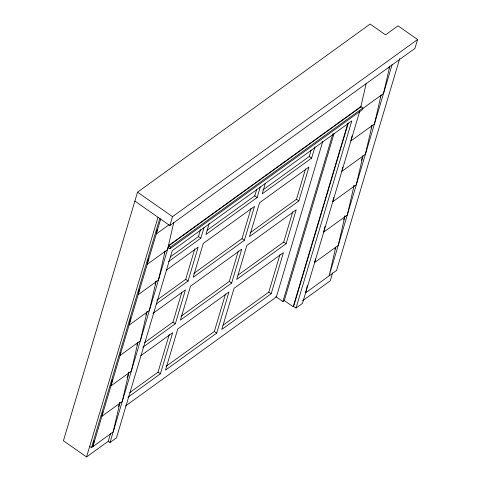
<?xml version="1.0" encoding="UTF-8"?>
<svg xmlns="http://www.w3.org/2000/svg" width="481" height="481" viewBox="0 0 481 481"><rect width="100%" height="100%" fill="white"/><g stroke="black" fill="none" stroke-linecap="round" stroke-linejoin="round"><path stroke-width="0.72" d="M94.186 440.885L92.863 446.633L160.738 218.933M102.91 411.94L101.918 416.257L122.222 401.575L128.842 372.829M112.464 379.407L110.973 385.876L131.283 371.194L137.897 342.448M120.695 352.621L120.034 355.495L140.338 340.819L147.12 311.345M130.742 317.929L129.088 325.114L149.393 310.437L156.175 280.964M139.466 288.985L138.143 294.733L158.453 280.056L165.067 251.304M148.527 258.604L147.204 264.352L167.508 249.675L173.791 222.36M157.245 229.677L156.259 233.97L169.047 224.729M119.949 402.489L113.167 431.956L91.474 447.637L89.694 446.392M307.275 285.66L305.615 292.845L336.538 270.496L399.711 58.598M315.5 258.874L314.676 262.464L338.209 245.454L344.991 215.981M325.054 226.335L323.731 232.082L347.27 215.073L354.052 185.606M333.778 197.39L332.786 201.707L356.325 184.692L362.939 155.94M342.839 167.009L341.847 171.326L365.38 154.311L371.999 125.559M352.062 135.913L350.902 140.945L374.44 123.93L381.054 95.184M360.786 106.968L366.245 83.249M335.774 247.084L329.154 275.829L392.111 64.652M389.778 66.24L383.495 93.548L362.373 108.82M134.872 201.076L169.865 225.553L414.929 48.407L417.58 39.52L398.009 25.83L385.552 34.836L370.13 24.05L137.524 192.184L63.42 440.77L86.55 456.95L108.243 441.269L110.594 433.375M86.55 456.95L158.008 217.256M91.474 447.637L159.782 218.5M169.865 225.553L172.517 216.66L417.58 39.52M118.548 406.692L119.793 402.519M127.182 377.723L128.776 372.378M136.875 345.226L137.716 342.4M145.893 314.971L146.747 312.103M155.092 284.115L155.832 281.638M164.255 253.379L164.929 251.1M108.195 441.239L110.017 442.514L168.639 245.887L361.087 106.776L362.866 108.021L362.367 109.692L169.919 248.803L168.14 247.559M169.919 248.803L170.418 247.132L362.866 108.021M129.738 392.61L158.039 372.15L169.24 334.572M144.649 342.592L172.95 322.132L181.794 292.472M156.8 300.234L185.708 279.341L194.763 248.972M170.16 257.01L198.467 236.55L200.571 229.485M127.892 397.312L160.413 373.809L172.673 332.684L140.753 355.754M142.803 347.3L175.325 323.791L185.432 289.893L152.91 313.396M156.163 304.07L188.077 281L198.184 247.102L166.27 270.172M168.314 261.712L200.836 238.209L203.992 227.615M209.283 223.238L205.91 234.536L257.143 197.511L260.299 186.917M166.131 366.3L214.346 331.451L225.547 293.873M181.042 316.282L229.257 281.433L238.305 251.064M193.795 273.491L242.009 238.642L251.064 208.273M207.155 230.267L254.768 195.851L256.662 189.496M216.715 333.111L228.974 291.985L177.748 329.016L165.488 370.136L216.715 333.111L214.346 331.451M231.626 283.093L241.733 249.194L190.506 286.219L180.399 320.124L231.626 283.093L229.257 281.433M244.384 240.302L254.491 206.403L203.265 243.428L193.158 277.333L244.384 240.302L242.009 238.642M265.374 183.243L262.217 193.837L311.598 158.147L314.971 146.843M223.034 325.168L268.801 292.087L280.008 254.503M237.945 275.15L283.712 242.069L292.767 211.7M250.102 232.798L296.47 199.278L305.525 168.909M262.854 190.001L309.229 156.487L311.123 150.126M271.176 293.747L283.435 252.621L234.055 288.317L221.795 329.437L271.176 293.747L268.801 292.087M286.087 243.729L296.194 209.83L246.807 245.52L236.706 279.425L286.087 243.729L283.712 242.069M298.845 200.938L308.946 167.033L259.566 202.729L249.459 236.634L298.845 200.938L296.47 199.278M322.739 141.426L276.371 296.963L125.481 406.036M275.775 296.549L282.894 301.527L332.882 133.844M282.894 301.527L284.277 300.529L334.139 133.285M284.277 300.529L293.176 306.752L347.739 123.713M293.176 306.752L293.638 306.415L348.364 122.835M293.638 306.415L296.007 308.074L351.809 120.893L172.282 250.667L116.48 437.842L110.017 442.514M359.806 111.081L302.471 303.403L296.007 308.074M334.956 249.152L335.377 247.739M343.65 219.997L344.859 215.945M353.282 187.686L353.914 185.564M361.423 160.377L362.758 155.892M371.061 128.054L371.915 125.18M380.243 97.252L380.91 95.016M388.876 68.284L389.508 66.168M332.587 272.889L330.231 280.808L302.501 300.853M168.416 245.731L360.864 106.626M309.229 156.487L311.598 158.147M254.768 195.851L257.143 197.511M137.524 192.184L172.517 216.66M198.467 236.55L200.836 238.209M168.639 245.887L170.418 247.132M185.708 279.341L188.077 281M172.95 322.132L175.325 323.791M158.039 372.15L160.413 373.809"/></g></svg>
